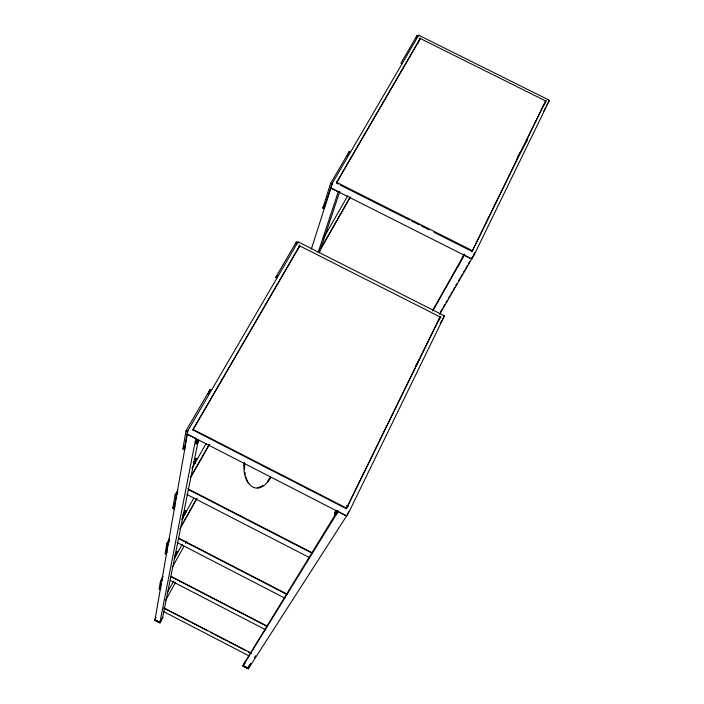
<?xml version="1.0" encoding="UTF-8"?>
<svg xmlns="http://www.w3.org/2000/svg" width="704" height="704" viewBox="0 0 704 704"><rect width="100%" height="100%" fill="white"/><g stroke="black" fill="none" stroke-linecap="round" stroke-linejoin="round"><path stroke-width="1.06" d="M198.202 439.674L196.117 443.881L196.838 441.892M196.398 443.406L196.293 443.89L197.481 441.848M198.158 440.449L198.528 439.63L198.211 440.748M198.502 440L198.458 440.097M336.802 512.477C339.363 507.857 334.752 517.273 336.741 512.864M335.588 515.249L337.216 512.063L336.521 513.295L335.016 512.547L336.09 511.086L335.254 512.063L336.706 512.943L335.931 511.227L335.579 511.65M336.811 512.794C335.227 514.342 334.303 513.251 335.148 512.248M244.35 462.757C241.076 482.654 257.374 500.113 270.811 477.347L267.634 481.738M244.13 466.162L244.306 463.294M244.614 469.207L244.605 463.17M244.438 465.986L244.622 462.915M334.822 513.225C339.205 512.292 333.59 515.548 334.902 512.741M335.157 514.219C334.717 515.97 338.21 507.461 336.547 511.465M198.273 441.672L198.141 441.241L197.085 443.274L196.557 441.241L198.572 440.748L197.138 443.062L196.557 441.241L198.405 441.417L198.572 440.766L198.29 441.822L198.563 440.862M155.065 619.731L154.563 620.154L159.975 622.961L162.712 617.382M196.865 440.986C197.903 437.378 193.371 447.964 196.724 441.54M334.849 513.049L334.664 513.709L334.778 513.11M196.337 441.408L195.958 442.42L196.768 441.179M334.664 513.709L334.743 513.242M196.706 441.267C200.622 444.655 193.565 440.493 198.141 441.241M196.522 442.174C193.362 446.653 198.22 437.624 197.032 440.097M334.946 514.492C334.206 516.058 338.026 508.49 336.362 511.43M198.414 439.859L162.58 617.584L159.993 622.882L154.59 620.074M334.822 514.703L334.946 514.237M163.143 576.25L160.486 581.029L159.095 589.23L160.01 589.706L160.934 587.761M169.523 538.613L166.892 543.286L165.141 553.617L166.17 554.154L167.086 552.191M174.926 506.88L174.011 508.834L172.841 508.235L175.12 494.815L177.795 490.134M185.636 446.6L184.281 449.557L182.917 448.862L185.997 430.76L210.021 389.664L211.411 390.377M245.872 660.528L242.854 665.975L338.122 511.553L346.588 515.97L348.41 513.181L444.462 315.885L298.1 241.85L297.554 243.619M160.01 589.706L161.427 581.522L162.492 579.612M166.17 554.154L167.957 543.831L169.532 541.033M174.011 508.834L176.334 495.44L177.936 492.633M184.281 449.557L187.405 431.49L298.074 241.868M192.843 429.942L299.675 245.881L440.114 316.932L346.623 508.156L346.315 508.658L192.843 429.942L299.675 245.881M195.853 438.143L159.887 622.503L154.95 619.934L187.977 430.672M198.466 441.241L198.572 440.748M198.317 441.505L198.185 441.329M295.768 244.033L296.358 241.991L297.651 242.651M298.373 248.794L299.376 245.08M439.586 314.45L474.206 254.663M549.349 100.258L418.722 35.209L331.901 183.973L324.025 208.71L322.819 208.102L330.651 183.348L349.325 151.404L350.557 152.02M335.746 511.403C337.744 515.117 335.632 510.25 334.972 513.031M311.318 249.093L332.429 183.207M433.99 232.294L472.058 251.46L545.697 100.962L420.306 38.509L336.644 182.336L336.38 183.146L338.334 184.122M198.51 441.065L196.742 441.082M318.12 252.525L338.395 191.47M319.299 252.974L339.812 191.409M197.877 442.376L197.551 442.93M336.626 512.82L335.544 515.187M197.402 440.458L197.138 440.704M416.064 38.43L417.173 35.358L418.326 35.93M335.553 511.632L335.236 512.098L335.931 511.227M420.306 38.509L336.934 182.195M198.255 441.892L196.733 441.144M337.603 511.13L336.882 512.582L337.594 511.025M182.917 448.862L184.272 445.905M207.759 394.601L210.021 389.664M172.841 508.235L173.747 506.273M194.181 462.246L195.994 458.33L197.19 458.946M194.92 463.83L195.826 461.877M322.819 208.102L324.218 205.119M347.002 156.376L349.325 151.404M184.413 512.512L185.328 510.558L186.375 511.095L185.002 514.026M182.706 518.918L183.621 516.965M175.613 554.286L176.994 551.373L177.927 551.857L174.196 558.554L182.257 544.298M248.336 668.73L242.906 665.914L248.301 668.8L346.623 515.909L348.577 511.905M440.273 323.655L441.892 320.267M338.254 191.717L330.774 187.95L471.742 258.993L474.681 253.018M543.849 110.959L544.218 110.282M544.685 109.314L545.635 107.369M474.206 254.813L549.437 100.302L546.718 105.134M346.315 508.658L440.114 316.932M472.058 251.46L545.697 100.962M458.383 265.954L464.2 254.135M308.343 559.469L309.32 557.498M250.633 663.52L248.23 668.351L243.267 665.773L245.784 660.748L337.885 510.365M248.301 668.8L251.038 663.282M197.921 441.971L196.557 441.382L197.982 442.218M197.12 441.786L198.422 439.674M197.745 441.725L196.574 443.678M196.926 440.378L196.39 441.25M334.937 512.811L336.521 513.295M154.563 620.154L156.068 617.39M165.704 600.178L175.692 582.138M335.289 512.01L335.447 511.896M167.402 592.451L173.738 580.941M174.865 555.201L176.994 551.373M172.366 567.23L184.026 546.207M185.61 543.347L186.674 541.438M179.74 528.871L196.856 498.362M181.315 526.284L196.918 498.467M182.697 515.231L185.328 510.558M182.169 518.575L186.375 511.095M181.861 519.385L193.688 498.344M517.88 156.473L520.573 151.686M516.938 158.814L527.701 139.674M432.608 310.517L464.394 254.179M432.749 310.992L464.262 255.2L471.777 258.984M190.309 477.699L209.352 444.277M319.959 250.105L350.346 196.768M191.303 476.238L209.238 444.752M321.385 247.878L350.117 197.428M191.963 468.354L206.14 443.546M323.277 238.568L347.758 195.721M193.318 463.003L195.994 458.33M440.466 312.03L442.121 309.179M443.221 307.287L444.866 304.436M445.966 302.535L447.066 300.634M448.166 298.742L449.821 295.891M450.921 293.99L452.021 292.09M453.121 290.198L454.766 287.346M455.866 285.446L456.966 283.554M458.621 280.702L459.721 278.802M460.821 276.901L462.475 274.058M463.575 272.158L464.675 270.257M465.775 268.356L467.421 265.514M468.521 263.613L469.621 261.712M471.275 258.87L472.375 256.969M473.475 255.068L474.575 253.167M277.042 277.948L275.73 277.279L296.358 241.991M417.173 35.358L400.858 63.272L402.028 63.853M442.622 319.018L444.462 315.911M415.747 365.622L419.663 359.014M254.373 657.659L255.561 655.811M268.11 480.506L270.398 477.321M335.606 511.834L336.67 512.943M275.73 277.279L277.358 275.88M261.158 486.499L262.786 485.452M336.468 513.33L335.438 512.31M546.427 100.822L543.655 105.776M440.968 316.703L438.601 320.742M257.418 487.784L260.506 486.825M162.932 617.496L162.378 617.478M187.29 434.201L346.588 515.97M187.202 434.192L195.668 438.46M336.644 182.336L472.481 250.73M340.287 185.108L409.587 220M411.541 220.986L419.346 224.919M421.3 225.905L429.106 229.83M330.651 183.348L331.901 183.973M346.289 505.727L348.234 506.722M192.949 429.352L346.623 508.156M185.997 430.76L187.405 431.49M187.783 488.752L312.268 552.816M188.672 489.694L312.039 553.186M186.877 494.454L309.54 557.603M175.12 494.815L176.334 495.44M178.376 538.006L286.466 593.806M179.282 538.85L287.258 594.59M177.118 542.511L284.83 598.136M166.892 543.286L167.957 543.831M171.046 576.382L267.362 626.226M170.993 576.646L267.221 626.446M170.298 580.404L265.751 629.816M160.486 581.029L161.427 581.522M163.944 607.922L250.598 652.854M163.909 608.142L169.743 611.169M171.688 612.172L189.2 621.254M191.145 622.266L207.68 630.837M210.602 632.35L227.137 640.93M229.082 641.934L245.626 650.514M248.538 652.027L251.46 653.541M163.583 611.565L249.04 655.882M418.044 43.19L420.006 37.858M247.852 481.835L248.829 483.428M246.277 478.042L247.359 481.043M245.67 476.221L245.925 477.048M244.922 472.322L245.3 474.267M161.163 619.916A2.693 2.631 -27.2 0 1 160.934 620.488M159.051 621.861A2.693 2.631 -27.2 0 1 156.103 620.33M158.523 621.491A2.702 2.631 -27 0 1 156.446 620.418M158.954 621.562A2.297 2.235 -27.3 0 1 156.684 620.69M247.007 667.41A2.702 2.658 81.8 0 1 245.837 667.119M245.326 666.767A2.702 2.658 81.8 0 1 244.913 666.327M244.455 664.066A2.702 2.658 81.8 0 1 244.666 663.476M245.001 662.966A2.702 2.658 81.8 0 1 245.441 662.552M249.691 664.761A2.702 2.658 81.8 0 1 248.635 666.873M246.778 667.762A2.693 2.649 82 0 1 244.394 666.169M244.235 664.418A2.693 2.649 82 0 1 244.79 663.318M249.392 665.711A2.693 2.649 82 0 1 248.846 666.811M248.406 667.225A2.693 2.649 82 0 1 247.914 667.524M246.743 667.436A2.297 2.253 82.1 0 1 245.749 667.181M245.318 666.89A2.297 2.253 82.1 0 1 244.966 666.512M248.961 665.685A2.297 2.253 82.1 0 1 248.785 666.186M197.789 442.49L196.574 441.417L197.789 442.49"/></g></svg>
